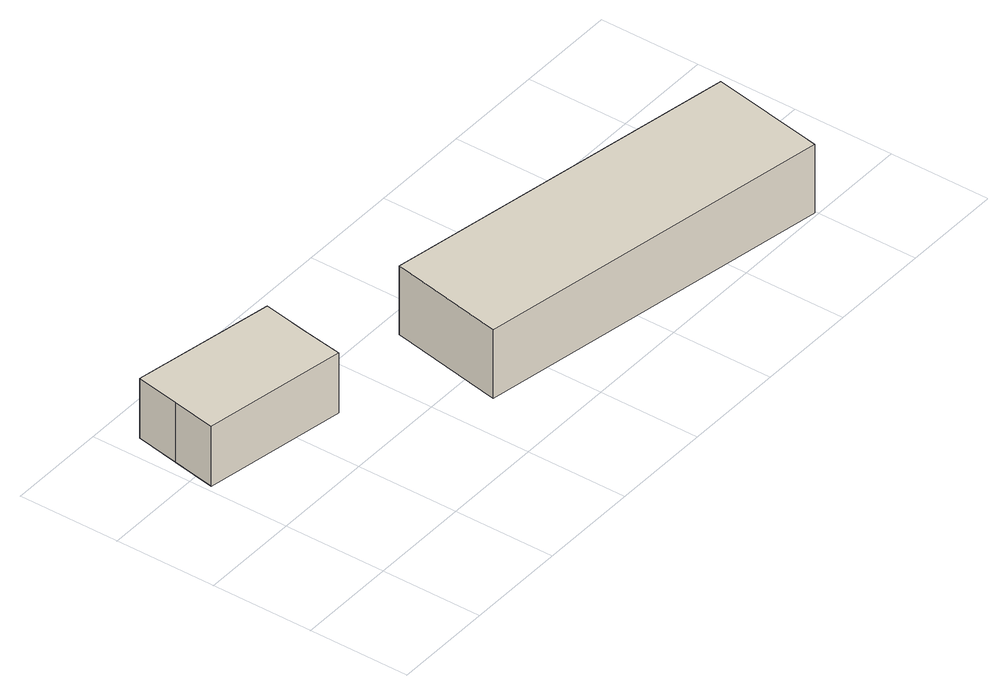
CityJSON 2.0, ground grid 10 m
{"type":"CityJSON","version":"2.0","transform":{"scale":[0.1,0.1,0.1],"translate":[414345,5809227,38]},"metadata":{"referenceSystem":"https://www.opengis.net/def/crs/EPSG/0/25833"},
"CityObjects":{
"building1":{"type":"Building","attributes":{"Gemeindeschluessel":"11000009","BezugspunktDach":"2200","function":"31001_1010","measuredHeight":8.9,"storeysAboveGround":1},"address":[{"country":"Germany","locality":"Berlin","thoroughfareNumber":"500 (1)","thoroughfareName":"Fürstenwalder Allee"}],"geometry":[{"type":"Solid","lod":"1","boundaries":[[[[0,1,2,3,4,5]],[[6,7,8,9,10,11]],[[6,11,5,4]],[[7,6,4,3]],[[8,7,3,2]],[[9,8,2,1]],[[10,9,1,0]],[[11,10,0,5]]]]}]},
"building2":{"type":"Building","attributes":{"Gemeindeschluessel":"11000009","BezugspunktDach":"2200","function":"31001_2000","measuredHeight":7.89,"storeysAboveGround":2},"address":[{"country":"Germany","locality":"Berlin","thoroughfareNumber":"500","thoroughfareName":"Fürstenwalder Allee"}],"geometry":[{"type":"Solid","lod":"1","boundaries":[[[[12,13,14,15]],[[16,17,18,19]],[[16,19,15,14]],[[17,16,14,13]],[[18,17,13,12]],[[19,18,12,15]]]]}]}
},
"vertices":[
[147,156,72],[154,199,72],[162,241,72],[21,267,72],[13,224,72],[5,181,72],[13,224,9],[21,267,9],[162,241,9],[154,199,9],[147,156,9],[5,181,9],
[599,3,80],[620,116,80],[262,180,80],[240,66,80],[262,180,8],[620,116,8],[599,3,8],[240,66,8]
]}
